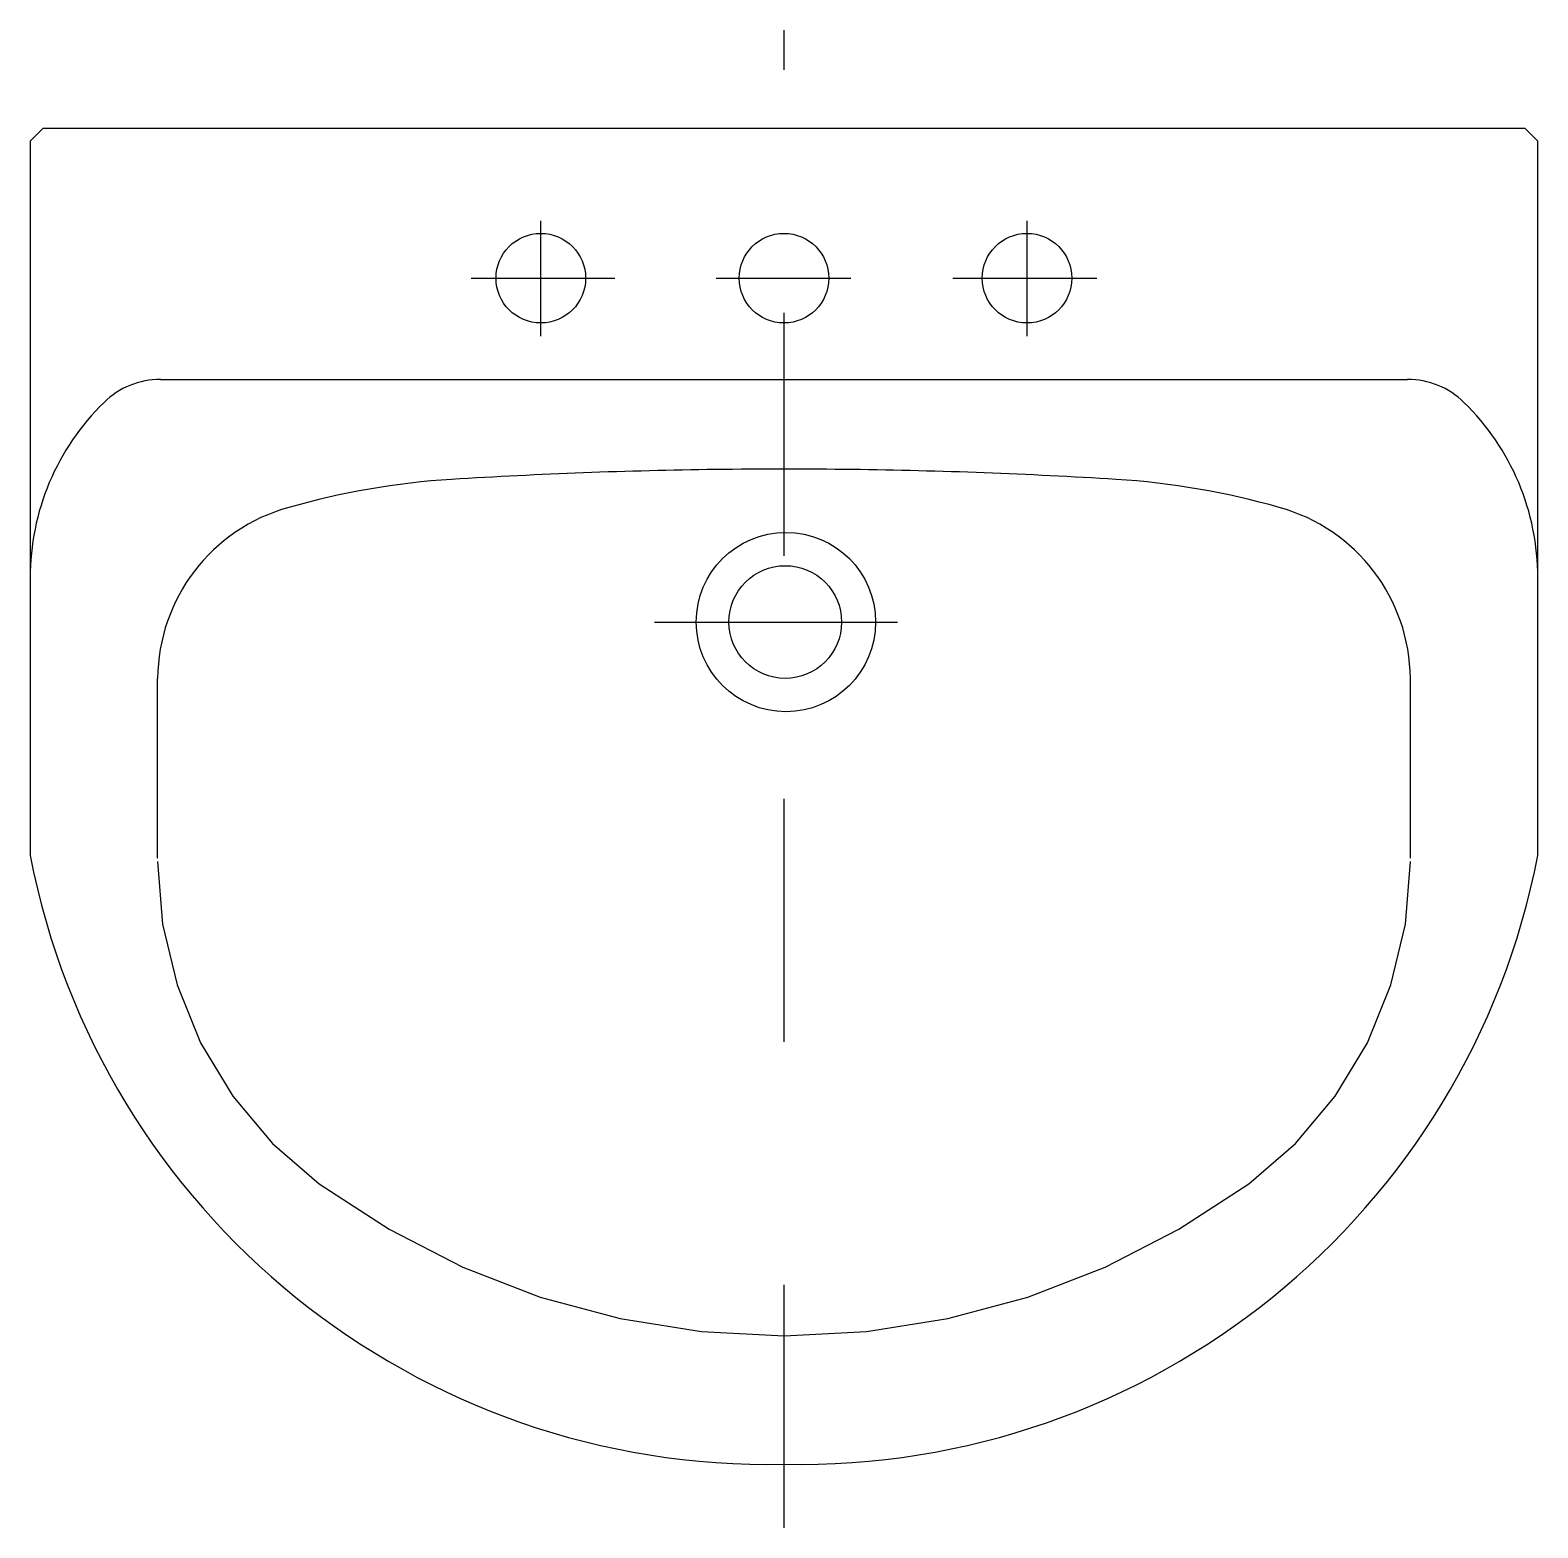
# Model space of a CAD drawing. Extents: x -716.164 to -715.544, y 606.034 to 606.65.
import ezdxf

# ---------------------------------------------------------------- set-up
doc = ezdxf.new("R2010")
doc.units = 0
doc.header["$LTSCALE"] = 0.294737
doc.header["$MEASUREMENT"] = 0
doc.linetypes.add('AXES', pattern=[0.54, 0.3, -0.08, 0.08, -0.08])
doc.linetypes.add('CONTINU', pattern=[0])
doc.layers.get('0').update_dxf_attribs({"linetype": 'CONTINUOUS'})
doc.layers.add('DECA_EIXOS', color=5, linetype='AXES')

msp = doc.modelspace()

# ---------------------------------------------------------------- linework, layer by layer
at = {"linetype": 'CONTINUOUS', "flags": 128}
msp.add_lwpolyline([(-715.54392, 606.60442), (-715.54918, 606.60968), (-716.15885, 606.60968), (-716.16411, 606.60442), (-716.16411, 606.31053, 0.364966), (-715.85401, 606.06003, 0.364966), (-715.54392, 606.31053)], format="xyb", close=True, dxfattribs=at)
at = {"linetype": 'CONTINU'}
for points in [[(-716.1105, 606.50642, 0.196226), (-716.13372, 606.49699)], [(-715.57431, 606.49699, 0.196227), (-715.59752, 606.50642)], [(-716.13372, 606.49699, 0.202343), (-716.16411, 606.42478)], [(-715.54392, 606.42478, 0.202343), (-715.57431, 606.49699)], [(-715.8259, 606.46935, 0.00639), (-715.8822, 606.46935)], [(-715.99073, 606.46528, 0.054241), (-716.05775, 606.45375)], [(-715.8822, 606.46935, 0.012328), (-715.99073, 606.46528)], [(-715.71737, 606.46528, 0.012329), (-715.8259, 606.46935)], [(-715.65028, 606.45375, 0.054233), (-715.71737, 606.46528)], [(-716.05775, 606.45375, 0.335118), (-716.11166, 606.38335)], [(-715.59637, 606.38335, 0.335118), (-715.65028, 606.45375)]]:
    msp.add_lwpolyline(points, format="xyb", dxfattribs=at)
for points in [[(-716.1105, 606.50642), (-715.59752, 606.50642)], [(-716.11166, 606.30943), (-716.11166, 606.38335)], [(-715.59637, 606.30943), (-715.59637, 606.38335)], [(-716.11166, 606.30802), (-716.10961, 606.28228), (-716.10367, 606.25728), (-716.09397, 606.23346)], [(-715.61406, 606.23346), (-715.60436, 606.25728), (-715.59842, 606.28228), (-715.59637, 606.30802)], [(-716.09397, 606.23346), (-716.08074, 606.21151), (-716.06438, 606.19203), (-716.04519, 606.17537)], [(-715.66284, 606.17537), (-715.64365, 606.19203), (-715.62729, 606.21151), (-715.61406, 606.23346)], [(-716.04519, 606.17537), (-716.01643, 606.15675), (-715.98609, 606.14115), (-715.95431, 606.12883)], [(-715.75372, 606.12883), (-715.72194, 606.14115), (-715.6916, 606.15675), (-715.66284, 606.17537)], [(-715.95431, 606.12883), (-715.92146, 606.11994), (-715.88794, 606.11459), (-715.85401, 606.11282)], [(-715.85401, 606.11282), (-715.82009, 606.11459), (-715.78657, 606.11994), (-715.75372, 606.12883)]]:
    msp.add_lwpolyline(points, dxfattribs=at)
at = {"linetype": 'CONTINUOUS'}
for centre, radius in [((-715.95405, 606.54809), 0.01843), ((-715.85402, 606.54809), 0.01843), ((-715.75405, 606.54809), 0.01843), ((-715.85322, 606.4066), 0.0369), ((-715.85351, 606.4066), 0.02318)]:
    msp.add_circle(centre, radius, dxfattribs=at)
at = {"layer": 'DECA_EIXOS'}
for points in [[(-715.85401, 606.03385), (-715.85401, 606.65016)], [(-715.95405, 606.52429), (-715.95405, 606.57166)], [(-715.75405, 606.52429), (-715.75405, 606.57166)], [(-715.9827, 606.54809), (-715.92359, 606.54809)], [(-715.88194, 606.54809), (-715.82649, 606.54809)], [(-715.78451, 606.54809), (-715.7254, 606.54809)], [(-715.90726, 606.4066), (-715.79969, 606.4066)]]:
    msp.add_lwpolyline(points, dxfattribs=at)

doc.saveas('drawing.dxf')
